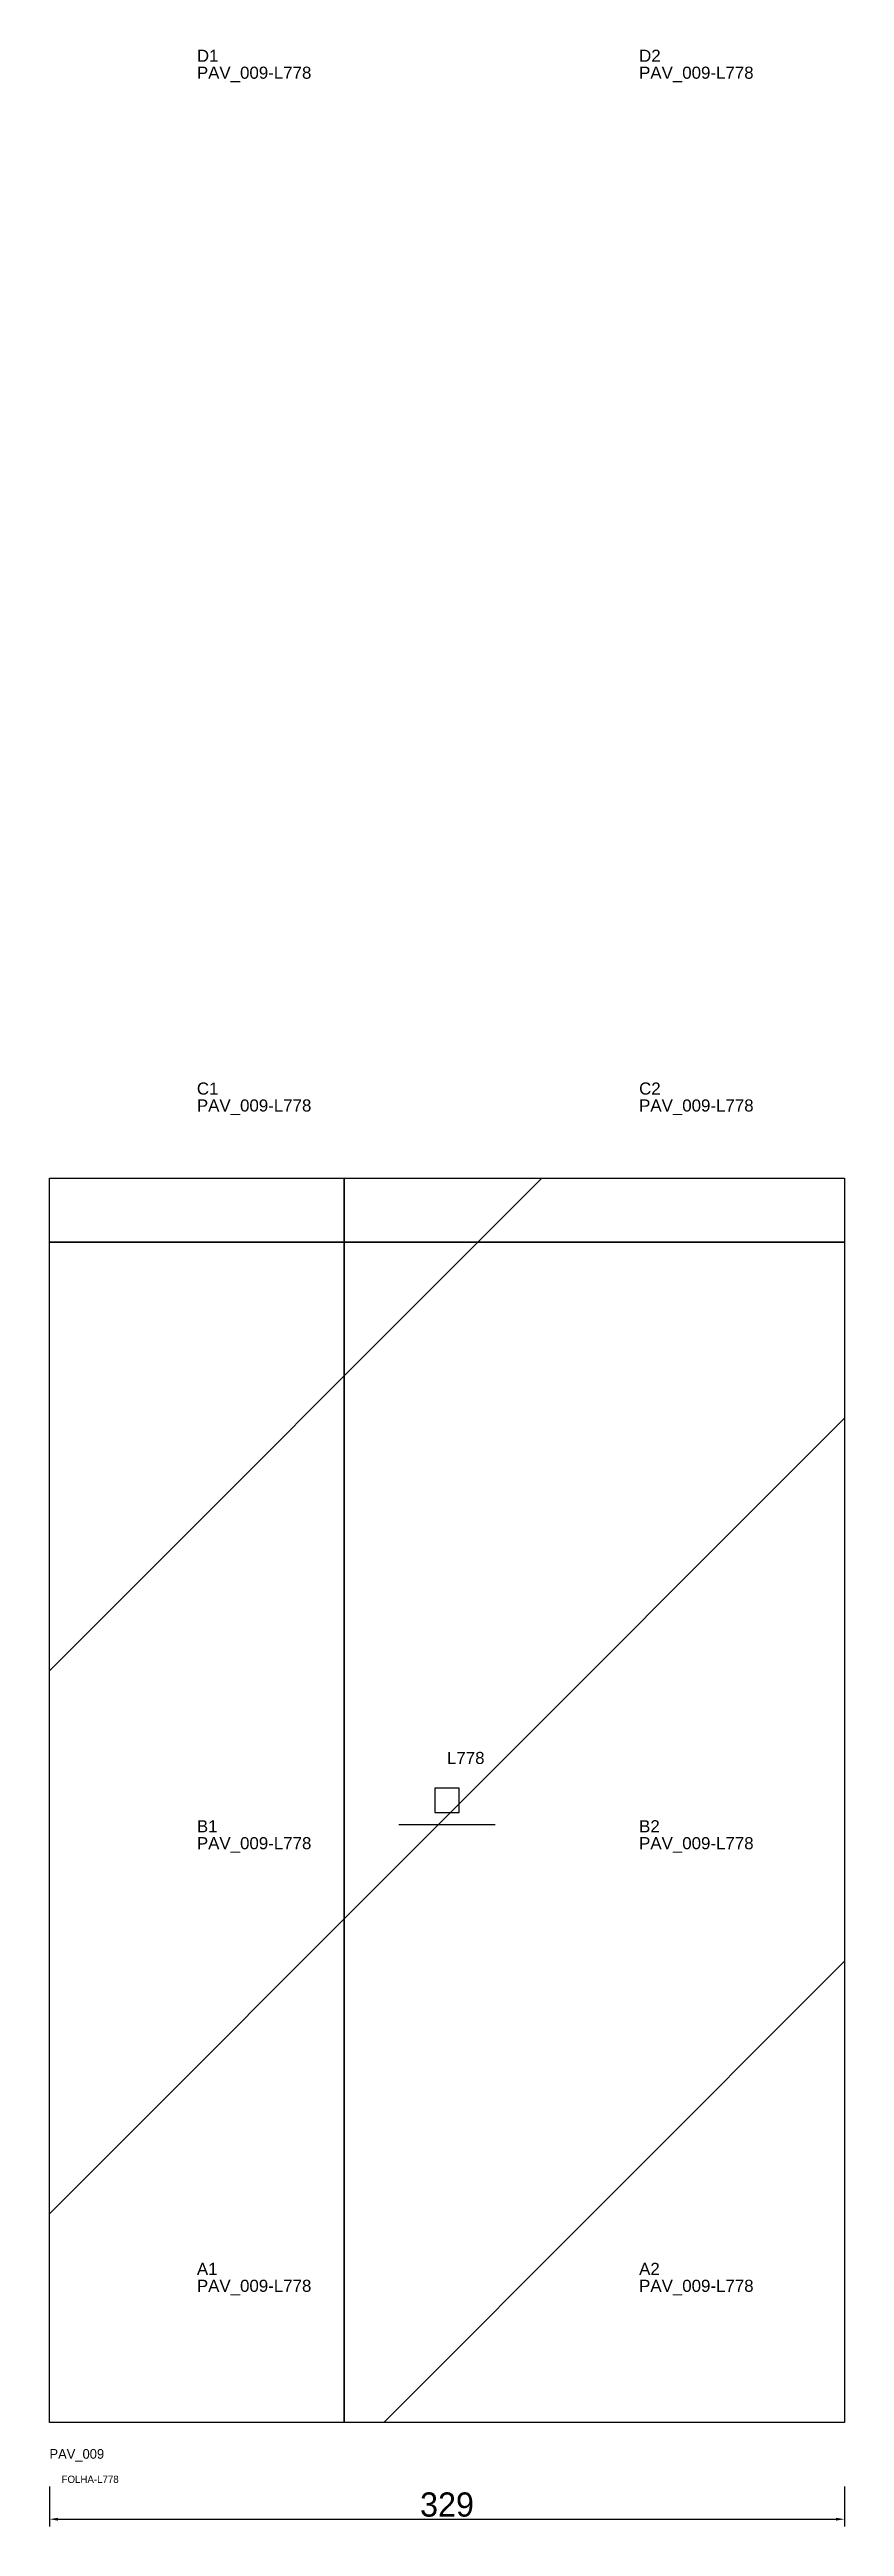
# Model space of a CAD drawing. Header units: metres. Extents: x 222 to 551, y -356 to 668.
import ezdxf

# ---------------------------------------------------------------- set-up
doc = ezdxf.new("R2010")
doc.units = ezdxf.units.M
for name, color, linetype in [('3', 3, 'CONTINUOUS'), ('AUX00', 7, 'CONTINUOUS'), ('COTA', 241, 'CONTINUOUS'), ('FOLHA', 255, 'CONTINUOUS'), ('Hachura', 251, 'CONTINUOUS'), ('NOMENCLATURA', 7, 'CONTINUOUS'), ('Nível', 160, 'CONTINUOUS'), ('Painéis', 200, 'CONTINUOUS'), ('Pilares', 5, 'CONTINUOUS'), ('SARR_2.2x7', 40, 'CONTINUOUS')]:
    doc.layers.add(name, color=color, linetype=linetype)
doc.styles.add('ARIAL', font='Arial.ttf')
doc.styles.add('STR_STANDARD', font='arial.ttf')
doc.dimstyles.new('EZ DXF', dxfattribs={"dimtxt": 10, "dimasz": 3.5, "dimexe": 3, "dimexo": 1.5, "dimgap": 1, "dimtad": 1, "dimdec": 1, "dimdsep": 46, "dimcen": 2.5, "dimazin": 3, "dimtfac": 1, "dimtmove": 0, "dimatfit": 3})

msp = doc.modelspace()

# ---------------------------------------------------------------- hatches: boundary and pattern name
at = {"layer": 'Hachura'}
h = msp.add_hatch(dxfattribs=at)
h.set_pattern_fill('ANSI31', scale=50)
h.paths.add_polyline_path([(222.2, -313), (222.2, 201.5), (551.2, 201.5), (551.2, -313), (381.2, -313)])
h = msp.add_hatch(dxfattribs=at)
h.set_pattern_fill('ANSI31', scale=50)
h.paths.add_polyline_path([(222.2, -313), (222.2, 201.5), (551.2, 201.5), (551.2, -313), (381.2, -313)])

# ---------------------------------------------------------------- linework, layer by layer
at = {"layer": '3'}
for points in [[(344.2, -313), (344.2, 201.5)], [(344.2, -313), (344.2, 201.5)], [(222.2, 175), (551.2, 175)], [(222.2, 175), (551.2, 175)]]:
    msp.add_lwpolyline(points, close=True, dxfattribs=at)
at = {"layer": 'Painéis', "color": 200}
for p, q in [((222.2, -313), (222.2, 201.5)), ((222.2, 201.5), (551.2, 201.5)), ((222.2, -313), (222.2, 201.5)), ((222.2, 201.5), (551.2, 201.5)), ((551.2, 201.5), (551.2, -313)), ((551.2, 201.5), (551.2, -313)), ((381.2, -313), (222.2, -313)), ((381.2, -313), (222.2, -313)), ((551.2, -313), (381.2, -313)), ((551.2, -313), (381.2, -313))]:
    msp.add_line(p, q, dxfattribs=at)
at = {"layer": 'Pilares'}
msp.add_lwpolyline([(381.7, -60.75), (391.7, -60.75), (391.7, -50.75), (381.7, -50.75)], close=True, dxfattribs=at)
msp.add_lwpolyline([(381.7, -60.75), (391.7, -60.75), (391.7, -50.75), (381.7, -50.75)], close=True, dxfattribs=at)
at = {"layer": 'SARR_2.2x7'}
msp.add_line((366.7, -65.75), (406.7, -65.75), dxfattribs=at)
msp.add_line((366.7, -65.75), (406.7, -65.75), dxfattribs=at)

# ---------------------------------------------------------------- texts
at = {"layer": '3', "style": 'STR_STANDARD'}
for s, p in [('D1', (283.2, 663)), ('D1', (283.2, 663)), ('D2', (466.2, 663)), ('D2', (466.2, 663)), ('C1', (283.2, 236)), ('C1', (283.2, 236)), ('C2', (466.2, 236)), ('C2', (466.2, 236)), ('B1', (283.2, -69)), ('B1', (283.2, -69)), ('B2', (466.2, -69)), ('B2', (466.2, -69)), ('A1', (283.2, -252)), ('A1', (283.2, -252)), ('A2', (466.2, -252)), ('A2', (466.2, -252))]:
    msp.add_text(s, height=5, dxfattribs=at).set_placement(p)
at = {"layer": 'AUX00', "style": 'STR_STANDARD'}
for p in [(283.2, 656), (283.2, 656), (466.2, 656), (466.2, 656), (283.2, 229), (283.2, 229), (466.2, 229), (466.2, 229), (283.2, -76), (283.2, -76), (466.2, -76), (466.2, -76), (283.2, -259), (283.2, -259), (466.2, -259), (466.2, -259)]:
    msp.add_text('PAV_009-L778', height=5, dxfattribs=at).set_placement(p)
at = {"layer": 'FOLHA'}
msp.add_text('FOLHA-L778', height=3, dxfattribs=at).set_placement((227.2, -338))
msp.add_text('FOLHA-L778', height=3, dxfattribs=at).set_placement((227.2, -338))
at = {"layer": 'NOMENCLATURA', "insert": (386.7, -35.75), "char_height": 5, "attachment_point": 1, "style": 'ARIAL'}
msp.add_mtext('L778', dxfattribs=at)
msp.add_mtext('L778', dxfattribs=at)
at = {"layer": 'Nível'}
msp.add_text('PAV_009', height=4, dxfattribs=at).set_placement((222.2, -328))
msp.add_text('PAV_009', height=4, dxfattribs=at).set_placement((222.2, -328))

# ---------------------------------------------------------------- dimensions: what is measured, and where the dimension line sits
at = {"layer": 'COTA'}
msp.add_linear_dim(base=(222.2, -353), p1=(222.2, -338), p2=(551.2, -338), dimstyle='EZ DXF', dxfattribs=at).render()
msp.add_linear_dim(base=(222.2, -353), p1=(222.2, -338), p2=(551.2, -338), dimstyle='EZ DXF', dxfattribs=at).render()

doc.saveas('drawing.dxf')
